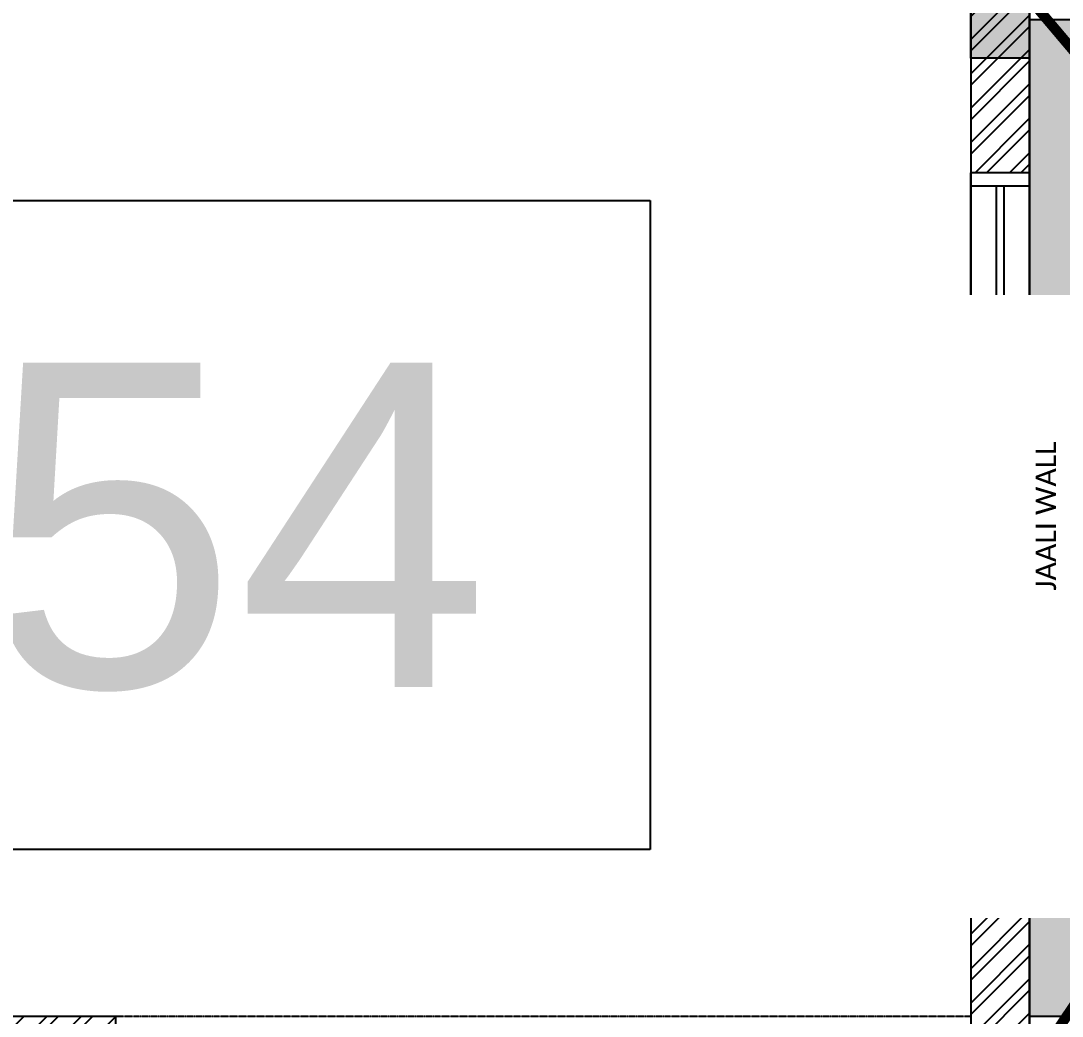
# Model space of a CAD drawing. Header units: millimetres. Extents: x -176651 to 424033, y -469666 to 486614.
# Drawn here: x 264592 to 268670, y 88100 to 91995 of the extents above; entities that cross this region are included whole.
import ezdxf
from ezdxf import colors
from ezdxf.entities.mleader import LeaderData, LeaderLine
from ezdxf.math import Vec2, Vec3

# ---------------------------------------------------------------- set-up
doc = ezdxf.new("R2010")
doc.units = ezdxf.units.MM
doc.set_wipeout_variables(frame=1)
doc.linetypes.add('1625_East Villa$0$DASHED', pattern=[0.75, 0.5, -0.25])
doc.linetypes.add('1625E_Roof Plan$0$DASHED', pattern=[0.75, 0.5, -0.25])
for name, color, linetype in [('1625_East Villa$0$ad-Elevation 10', 8, 'Continuous'), ('1625_East Villa$0$ad-Furniture', 8, 'Continuous'), ('1625_East Villa$0$ad-Text main', 8, 'Continuous'), ('1625_East Villa$0$ad-Verandah', 8, 'Continuous'), ('1625_East Villa$0$ad-Wall', 8, 'Continuous'), ('1625_East Villa$0$ad-Wall hatch', 8, 'Continuous'), ('1625E_Columns$0$ad-Column', 8, 'Continuous'), ('1625E_Columns$0$ad-Column Hatch', 8, 'Continuous'), ('1625E_Roof Plan$0$ad-Secondary Roof', 8, 'Continuous'), ('ad-Plinth', 8, 'Continuous'), ('Site Levels$0$ad-Lvl-Entance road', 4, 'Continuous'), ('Site Levels$0$ad-Lvl-Plinth', 30, 'Continuous')]:
    doc.layers.add(name, color=color, linetype=linetype)
doc.styles.add('1625_East Villa$0$Standard', font='calibril.ttf')
doc.styles.add('Site Levels$0$Sections_The woods Site plan_Entrances$0$Standard', font='arial.ttf')
doc.styles.add('Site Levels$0$Standard', font='arial.ttf')

# ---------------------------------------------------------------- blocks, each defined once
blk = doc.blocks.new('A$C92fa9908')
at = {"layer": 'ad-Plinth', "ltscale": 5}
blk.add_lwpolyline([(0, 13620), (12120, 13620), (12120, 0), (0, 0), (0, 4745), (2830, 4745), (2830, 8645), (0, 8645)], close=True, dxfattribs=at)
blk = doc.blocks.new('zw$C194')
at = {"layer": 'ad-Plinth', "ltscale": 5}
blk.add_blockref('A$C92fa9908', (64583.5, -345403.9), dxfattribs=at)
blk = doc.blocks.new('1625_East Villa$0$$0$Chair')
for p, q in [((200, 237.5), (0, 237.5)), ((0, 237.5), (0, -237.5)), ((200, -237.5), (200, 237.5)), ((152.5, 190), (0, 190)), ((152.5, -190), (152.5, 190)), ((0, -190), (152.5, -190)), ((0, -237.5), (200, -237.5))]:
    blk.add_line(p, q)
blk = doc.blocks.new('1625_East Villa$0$$0$D.Table')
at = {"layer": '1625_East Villa$0$ad-Furniture'}
blk.add_lwpolyline([(-1062.5, 600), (1062.5, 600), (1062.5, -600), (-1062.5, -600)], close=True, dxfattribs=at)
at = {"layer": '1625_East Villa$0$ad-Furniture', "xscale": -1}
for p, rotation in [((-625, 600), 270), ((0, -600), 89.99999999999993), ((625, -600), 89.99999999999993)]:
    blk.add_blockref('1625_East Villa$0$$0$Chair', p, dxfattribs=dict(at, rotation=rotation))
at = {"layer": '1625_East Villa$0$ad-Furniture'}
for p, rotation in [((0, 600), 90), ((625, 600), 90), ((-625, -600), 270)]:
    blk.add_blockref('1625_East Villa$0$$0$Chair', p, dxfattribs=dict(at, rotation=rotation))
blk = doc.blocks.new('1625_East Villa$0$zw$D46D')
at = {"layer": '1625_East Villa$0$ad-Furniture', "linetype": '1625_East Villa$0$DASHED'}
blk.add_lwpolyline([(8540, 4745), (11890, 4745)], dxfattribs=at)
at = {"layer": '1625_East Villa$0$ad-Furniture', "xscale": -1, "rotation": 180}
blk.add_blockref('1625_East Villa$0$$0$D.Table', (9827.5, 6695), dxfattribs=at)
blk = doc.blocks.new('1625_East Villa$0$zw$3849')
at = {"layer": '1625_East Villa$0$ad-Text main', "insert": (9825.3, 6688.5), "char_height": 150, "width": 1741.287, "attachment_point": 5, "style": '1625_East Villa$0$Standard', "bg_fill": 2}
blk.add_mtext("DINING\\P15'-3'' x 12'-10''", dxfattribs=at)
blk = doc.blocks.new('1625_East Villa$0$zw$7F57')
at = {"layer": '1625_East Villa$0$ad-Text main', "insert": (294.2, 7.4), "char_height": 80, "width": 631.603, "attachment_point": 5, "rotation": 90, "style": '1625_East Villa$0$Standard'}
blk.add_mtext('JAALI WALL', dxfattribs=at)
blk.add_wipeout([(230, 1350), (230, -1350), (0, -1350), (0, 1350)]).dxf.layer = '1625_East Villa$0$ad-Elevation 10'
at = {"layer": '1625_East Villa$0$ad-Elevation 10'}
for points in [[(0, 1300), (230, 1300), (230, 1350), (0, 1350)], [(0, -1300), (0, -1350), (230, -1350), (230, -1300)]]:
    blk.add_lwpolyline(points, close=True, dxfattribs=at)
for points in [[(0, -1350), (0, 1350)], [(230, -1350), (230, 1350)], [(100, 1300), (100, -1300)], [(130, 1300), (130, -1300)]]:
    blk.add_lwpolyline(points, dxfattribs=at)
blk = doc.blocks.new('1625_East Villa$0$zw$42B5')
at = {"layer": '1625_East Villa$0$ad-Wall hatch', "transparency": 33554610}
h = blk.add_hatch(dxfattribs=at)
h.set_pattern_fill('ANSI32', color=256, scale=10)
h.set_pattern_definition([(45, (-1040635.14, 674820.02), (-67.351921, 67.351921), []), (45, (-1040590.24, 674820.02), (-67.351921, 67.351921), [])])
h.paths.add_polyline_path([(12120, 13620), (12120, 10220), (11890, 10220), (11890, 13390), (7240, 13390), (7240, 8645), (4245, 8645), (4245, 8875), (4445, 8875), (4445, 9370), (4560, 9370), (4560, 8760), (7010, 8760), (7010, 10500), (6360, 10500), (6360, 10615), (7010, 10615), (7010, 13390), (4560, 13390), (4560, 10615), (5560, 10615), (5560, 10500), (4445, 10500), (4445, 13390), (230, 13390), (230, 8875), (3345, 8875), (3345, 8645), (3060, 8645), (3060, 4745), (3345, 4745), (3345, 4515), (230, 4515), (230, 230), (4995, 230), (4995, 3130), (6060, 3130), (6060, 3015), (5110, 3015), (5110, 230), (8310, 230), (8310, 3015), (6860, 3015), (6860, 3130), (8310, 3130), (8310, 4630), (5110, 4630), (5110, 3930), (4995, 3930), (4995, 4515), (4245, 4515), (4245, 4745), (8540, 4745), (8540, 230), (9240, 230), (9240, 0), (0, 0), (0, 4745), (2830, 4745), (2830, 8645), (0, 8645), (0, 13620)])
h = blk.add_hatch(dxfattribs=at)
h.set_pattern_fill('ANSI32', color=256, scale=10)
h.set_pattern_definition([(45, (411299.33, 102900.03), (-67.35192, 67.35192), []), (45, (411344.235, 102900.03), (-67.35192, 67.35192), [])])
h.paths.add_polyline_path([(12120, 0), (12120, 9020), (11890, 9020), (11890, 230), (10090, 230), (10090, 0)])
blk.add_blockref('1625_East Villa$0$zw$7F57', (11890, 6695))
at = {"layer": '1625_East Villa$0$ad-Wall'}
blk.add_lwpolyline([(230, 230), (4995, 230), (4995, 3130), (6060, 3130), (6060, 3015), (5110, 3015), (5110, 230), (8310, 230), (8310, 3015), (6860, 3015), (6860, 3130), (8310, 3130), (8310, 4630), (5110, 4630), (5110, 3930), (4995, 3930), (4995, 4515), (4245, 4515), (4245, 4745), (8540, 4745), (8540, 230), (9240, 230), (9240, 0), (0, 0)], dxfattribs=at)
blk.add_lwpolyline([(12120, 0), (12120, 9020), (11890, 9020), (11890, 230), (10090, 230), (10090, 0)], close=True, dxfattribs=at)
blk = doc.blocks.new('1625_East Villa$0$zw$959F')
at = {"transparency": 33554559}
h = blk.add_hatch(color=256, dxfattribs=at)
h.dxf.hatch_style = 1
h.set_gradient(color1=(153, 204, 0), color2=(63, 127, 0), tint=1, name='INVSPHERICAL')
h.paths.add_polyline_path([(0, -8875), (2430, -8875), (2430, -4975), (0, -4975)])
h = blk.add_hatch(dxfattribs=at)
h.set_pattern_fill('GRASS', color=74)
h.set_pattern_definition([(90, (-1096435.541, 661200.024), (-17.96051224, 17.96051224), [4.7625, -31.1585245]), (45, (-1096435.54, 661200.024), (-17.96051224, 17.96051224), [4.7625, -20.6375]), (135, (-1096435.54, 661200.024), (-17.96051224, -17.96051224), [4.7625, -20.6375])])
h.paths.add_polyline_path([(0, -8875), (2430, -8875), (2430, -4975), (0, -4975)])
at = {"layer": '1625_East Villa$0$ad-Elevation 10'}
blk.add_lwpolyline([(0, -8875), (2430, -8875), (2430, -4975), (0, -4975)], close=True, dxfattribs=at)
blk = doc.blocks.new('1625E_Roof Plan')
at = {"layer": '1625E_Roof Plan$0$ad-Secondary Roof', "linetype": '1625E_Roof Plan$0$DASHED', "ltscale": 2, "const_width": 40}
for points in [[(12570, 8195), (10022.5, 11207.5), (12570, 14220), (13950, 14220), (13950, 8195)], [(12570, 5195), (10022.5, 1425), (12570, -2345), (13950, -2345), (13950, 5195)]]:
    blk.add_lwpolyline(points, close=True, dxfattribs=at)
blk = doc.blocks.new('1625E_Columns$0$zw$6AA0')
at = {"layer": '1625E_Columns$0$ad-Column Hatch', "transparency": 33554687}
h = blk.add_hatch(color=256, dxfattribs=at)
h.dxf.hatch_style = 1
h.paths.add_polyline_path([(0, -230), (380, -230), (380, 0), (0, 0)])
at = {"layer": '1625E_Columns$0$ad-Column'}
blk.add_lwpolyline([(0, -230), (380, -230), (380, 0), (0, 0)], close=True, dxfattribs=at)
blk = doc.blocks.new('1625E_Columns')
at = {"layer": '1625E_Columns$0$ad-Column', "xscale": -1.000000000000001, "rotation": 90}
blk.add_blockref('1625E_Columns$0$zw$6AA0', (11890, 8875), dxfattribs=at)
blk = doc.blocks.new('1625_East Villa')
at = {"layer": '1625_East Villa$0$ad-Verandah'}
blk.add_blockref('1625_East Villa$0$zw$959F', (12120, 13620), dxfattribs=at)
at = {"layer": '1625_East Villa$0$ad-Furniture'}
blk.add_blockref('1625_East Villa$0$zw$D46D', (0, 0), dxfattribs=at)
at = {"layer": '1625_East Villa$0$ad-Text main'}
blk.add_blockref('1625_East Villa$0$zw$3849', (0, 0), dxfattribs=at)
at = {"layer": '1625_East Villa$0$ad-Wall'}
blk.add_blockref('1625_East Villa$0$zw$42B5', (0, 0), dxfattribs=at)
for name in ['1625E_Roof Plan', '1625E_Columns']:
    blk.add_blockref(name, (0, 0))
blk = doc.blocks.new("All Plot's Villa Plans")
at = {"ltscale": 5}
blk.add_blockref('1625_East Villa', (256422.3, 83354.9), dxfattribs=at)
blk = doc.blocks.new('Site Levels$0$zw$63CD')
at = {"layer": 'Site Levels$0$ad-Lvl-Plinth', "insert": (269697, -9405.1), "char_height": 1269.985, "width": 5416.267, "attachment_point": 5, "style": 'Site Levels$0$Sections_The woods Site plan_Entrances$0$Standard', "bg_fill": 19, "box_fill_scale": 1.5, "bg_fill_color": 257, "bg_fill_transparency": 0}
blk.add_mtext('\\pxt4;498.54', dxfattribs=at)
blk = doc.blocks.new('Site Levels$0$zw$1B0B')
at = {"layer": 'Site Levels$0$ad-Lvl-Entance road'}
ml = blk.add_multileader_mtext('Standard', dxfattribs=at)
ml.set_content('{\\fArial|b1|i0|c0|p34;497.57}', color=256, style='Site Levels$0$Standard')
ml.set_leader_properties()
ml.build(insert=Vec2(0, 0))
ml.multileader.update_dxf_attribs({"has_text_frame": 1, "arrow_head_size": 1219.2, "scale": 12})
ctx = ml.context
ctx.base_point, ctx.scale, ctx.char_height, ctx.arrow_head_size, ctx.landing_gap_size, ctx.plane_origin = Vec3(215314.5, -9726.4), 12, 1219.186, 1219.2, 609.6, Vec3(213475.3, -5006.2)
notes = []
notes.append((ctx, [(0, (1, 1, 0), (214469.6, -9726.4), (1, 0), 845, [(0, [(213475.3, -5006.2)], 0, [])])]))
ctx.mtext.insert, ctx.mtext.width, ctx.mtext.defined_height, ctx.mtext.flow_direction = Vec3(215924.1, -9106), 5138.489, 1392.4, 5
ctx.mtext.has_bg_fill, ctx.mtext.bg_color, ctx.mtext.bg_scale_factor, ctx.mtext.bg_transparency, ctx.mtext.use_window_bg_color = 1, -1027028792, 1.5, 0, 1
for ctx, leaders in notes:
    for number, flags, end, landing, length, lines in leaders:
        leader = LeaderData()
        leader.index, (leader.has_last_leader_line, leader.has_dogleg_vector, leader.attachment_direction) = number, flags
        leader.last_leader_point, leader.dogleg_vector, leader.dogleg_length = Vec3(end), Vec3(landing), length
        for number, points, colour, breaks in lines:
            line = LeaderLine()
            line.index, line.vertices, line.color, line.breaks = number, Vec3.list(points), colors.encode_raw_color(colour), breaks
            leader.lines.append(line)
        ctx.leaders.append(leader)
blk = doc.blocks.new('Site Levels')
at = {"layer": 'Site Levels$0$ad-Lvl-Entance road', "ltscale": 5}
blk.add_blockref('Site Levels$0$zw$1B0B', (-5982.9, 99418.6), dxfattribs=at)
at = {"layer": 'Site Levels$0$ad-Lvl-Plinth', "ltscale": 5}
blk.add_blockref('Site Levels$0$zw$63CD', (-5982.9, 99418.6), dxfattribs=at)

msp = doc.modelspace()

# ---------------------------------------------------------------- block references
at = {"ltscale": 5}
msp.add_blockref("All Plot's Villa Plans", (0, 0), dxfattribs=at)

# ---------------------------------------------------------------- next in the draw order: block references
msp.add_blockref('zw$C194', (191838.8, 428758.8), dxfattribs=at)

# ---------------------------------------------------------------- next in the draw order: block references
msp.add_blockref('Site Levels', (0, 0), dxfattribs=at)

doc.saveas('drawing.dxf')
